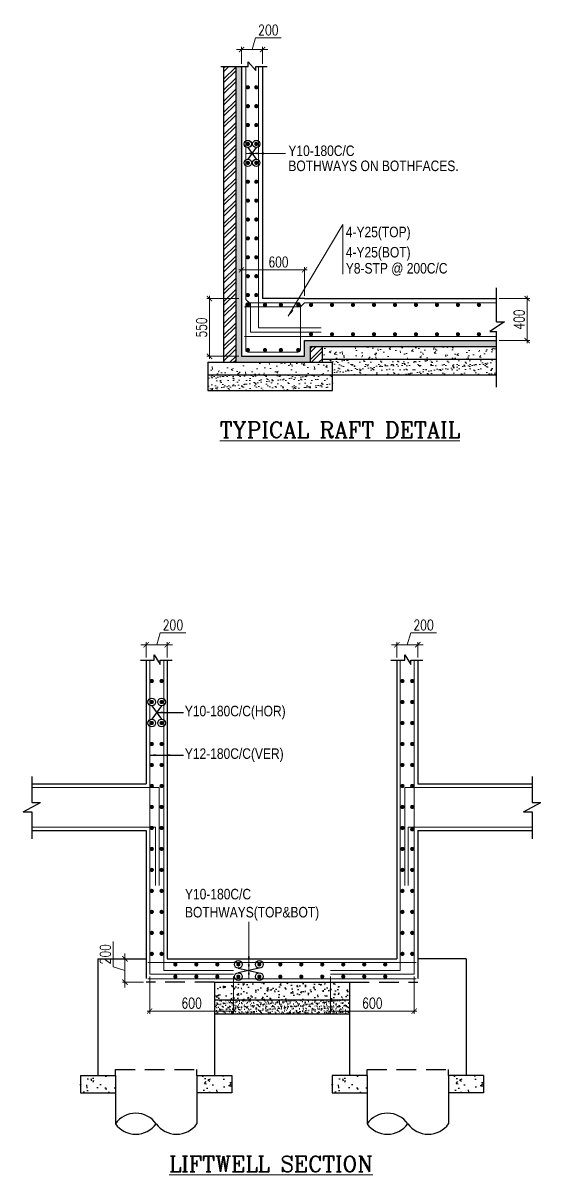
# Model space of a CAD drawing. Header units: metres. Extents: x -1559787 to -1559491, y 43492 to 43648.
# Drawn here: x -1559533.3 to -1559518.49, y 43604.69 to 43637.62 of the extents above; entities that cross this region are included whole.
import ezdxf

# ---------------------------------------------------------------- set-up
doc = ezdxf.new("R2010")
doc.units = ezdxf.units.M
doc.header["$LTSCALE"] = 750
doc.header["$MEASUREMENT"] = 0
doc.header["$PDMODE"] = 35
doc.header["$PDSIZE"] = 50
doc.linetypes.add('HIDDEN', pattern=[0.375, 0.25, -0.125])
doc.layers.get('0').update_dxf_attribs({"lineweight": 5})
doc.layers.get('Defpoints').update_dxf_attribs({"lineweight": 0})
doc.layers.add('2CON', color=1, linetype='Continuous')
doc.layers.add('DIM', color=9, linetype='Continuous')
for name, color, linetype, lineweight in [('5CON', 2, 'Continuous', 9), ('COL', 242, 'Continuous', 9), ('DIM-1', 8, 'Continuous', 18), ('TEXT', 2, 'Continuous', 20)]:
    doc.layers.add(name, color=color, linetype=linetype, lineweight=lineweight)
doc.styles.add('APEXT', font='romanc.shx')
doc.styles.add('ROMAND', font='swissc.ttf')
doc.styles.add('RS1', font='romans.shx', dxfattribs={"width": 0.75})
doc.dimstyles.new('DIM-50', dxfattribs={"dimscale": 0.5, "dimtxt": 200, "dimasz": 100, "dimexe": 25, "dimexo": 25, "dimgap": 35, "dimtad": 1, "dimdec": 0, "dimrnd": 5, "dimzin": 0, "dimdsep": 46, "dimtxsty": 'RS1', "dimblk": 'ARCHTICK', "dimcen": 100, "dimdle": 25, "dimclrd": 8, "dimclre": 8, "dimclrt": 4, "dimadec": 0, "dimazin": 0, "dimtfac": 0.5, "dimtdec": 0, "dimtmove": 1, "dimatfit": 0, "dimfxl": 0, "dimfrac": 1, "dimtolj": 1, "dimtzin": 0, "dimarcsym": 0})

# ---------------------------------------------------------------- blocks, each defined once
blk = doc.blocks.new('_ArchTick')
at = {"color": 0, "linetype": 'ByBlock', "const_width": 0.15}
blk.add_lwpolyline([(-0.5, -0.5), (0.5, 0.5)], dxfattribs=at)
blk = doc.blocks.new('*D27')
at = {"layer": 'Defpoints', "color": 0}
for p in [(3369579.875088354, 60024.91381135202), (3368979.875088354, 59750.9774861983), (3369579.875088354, 59750.9774861998)]:
    blk.add_point(p, dxfattribs=at)
at = {"layer": 'DIM-1', "color": 8}
for p, q in [((3368979.875088354, 59775.97748619832), (3368979.875088354, 60049.91381135202)), ((3369579.875088354, 59775.97748619982), (3369579.875088354, 60049.91381135202)), ((3368954.875088354, 60024.91381135202), (3369604.875088354, 60024.91381135202))]:
    blk.add_line(p, q, dxfattribs=at)
at = {"layer": 'DIM-1', "color": 8, "xscale": 50, "yscale": 50, "zscale": 50, "rotation": 180}
blk.add_blockref('_ArchTick', (3368979.875088354, 60024.91381135202), dxfattribs=at)
at = {"layer": 'DIM-1', "color": 8, "xscale": 50, "yscale": 50, "zscale": 50}
blk.add_blockref('_ArchTick', (3369579.875088354, 60024.91381135202), dxfattribs=at)
at = {"layer": 'DIM-1', "color": 4, "insert": (3369331.5221262, 60099.91381135202), "char_height": 100, "attachment_point": 5, "style": 'RS1'}
blk.add_mtext('\\A1;600', dxfattribs=at)
blk = doc.blocks.new('*D28')
at = {"layer": 'Defpoints', "color": 0}
for p in [(3368673.615017962, 59750.9774861983), (3368979.875088354, 59750.9774861983), (3368979.875088354, 59200.9774862013)]:
    blk.add_point(p, dxfattribs=at)
at = {"layer": 'DIM-1', "color": 8}
for p, q in [((3368954.875088354, 59750.9774861983), (3368648.615017962, 59750.9774861983)), ((3368673.615017962, 59175.9774862013), (3368673.615017962, 59775.97748619832)), ((3368954.875088354, 59200.9774862013), (3368648.615017962, 59200.9774862013))]:
    blk.add_line(p, q, dxfattribs=at)
at = {"layer": 'DIM-1', "color": 8, "xscale": 50, "yscale": 50, "zscale": 50}
for p, rotation in [((3368673.615017962, 59750.9774861983), 90), ((3368673.615017962, 59200.9774862013), 270)]:
    blk.add_blockref('_ArchTick', p, dxfattribs=dict(at, rotation=rotation))
at = {"layer": 'DIM-1', "color": 4, "insert": (3368598.615017962, 59475.97748620035), "char_height": 100, "attachment_point": 5, "rotation": 90, "style": 'RS1'}
blk.add_mtext('\\A1;550', dxfattribs=at)
blk = doc.blocks.new('*D29')
at = {"layer": 'Defpoints', "color": 0}
for p in [(3371408.562127846, 59750.9774861983), (3371408.562127846, 59350.9774861983), (3371700.955613198, 59350.9774861983)]:
    blk.add_point(p, dxfattribs=at)
at = {"layer": 'DIM-1', "color": 8}
for p, q in [((3371433.562127846, 59750.9774861983), (3371725.955613198, 59750.9774861983)), ((3371700.955613198, 59775.97748619832), (3371700.955613198, 59325.97748619832)), ((3371433.562127846, 59350.9774861983), (3371725.955613198, 59350.9774861983))]:
    blk.add_line(p, q, dxfattribs=at)
at = {"layer": 'DIM-1', "color": 8, "xscale": 50, "yscale": 50, "zscale": 50}
for p, rotation in [((3371700.955613198, 59750.9774861983), 90), ((3371700.955613198, 59350.9774861983), 270)]:
    blk.add_blockref('_ArchTick', p, dxfattribs=dict(at, rotation=rotation))
at = {"layer": 'DIM-1', "color": 4, "insert": (3371625.955613199, 59550.97748619888), "char_height": 100, "attachment_point": 5, "rotation": 90, "style": 'RS1'}
blk.add_mtext('\\A1;400', dxfattribs=at)
blk = doc.blocks.new('*D30')
at = {"layer": 'Defpoints', "color": 0}
for p in [(3369179.875088354, 62123.74074244418), (3368979.875088354, 61962.05027043291), (3369179.875088354, 61962.05027043291)]:
    blk.add_point(p, dxfattribs=at)
at = {"layer": 'DIM-1', "color": 8}
for p, q in [((3368979.875088354, 61987.05027043289), (3368979.875088354, 62148.74074244416)), ((3369079.875088354, 62123.74074244418), (3369113.625088354, 62236.24074244416)), ((3369113.625088354, 62236.24074244416), (3369356.482231212, 62236.24074244416)), ((3369179.875088354, 61987.05027043289), (3369179.875088354, 62148.74074244416)), ((3368979.875088354, 62123.74074244418), (3368929.875088354, 62123.74074244418)), ((3368979.875088354, 62123.74074244418), (3369179.875088354, 62123.74074244418)), ((3369179.875088354, 62123.74074244418), (3369229.875088354, 62123.74074244418))]:
    blk.add_line(p, q, dxfattribs=at)
at = {"layer": 'DIM-1', "color": 8, "xscale": 50, "yscale": 50, "zscale": 50}
blk.add_blockref('_ArchTick', (3368979.875088354, 62123.74074244418), dxfattribs=at)
at = {"layer": 'DIM-1', "color": 8, "xscale": 50, "yscale": 50, "zscale": 50, "rotation": 180}
blk.add_blockref('_ArchTick', (3369179.875088354, 62123.74074244418), dxfattribs=at)
at = {"layer": 'DIM-1', "color": 4, "insert": (3369235.053659783, 62311.24074244418), "char_height": 100, "attachment_point": 5, "style": 'RS1'}
blk.add_mtext('\\A1;200', dxfattribs=at)
blk = doc.blocks.new('*D33')
at = {"layer": 'Defpoints', "color": 0}
for p in [(1207.029651640914, 1914.749585582809), (2007.029651795048, 1914.749585579498), (2007.029651795048, 1561.576707275344)]:
    blk.add_point(p, dxfattribs=at)
at = {"layer": 'DIM-1', "color": 8}
for p, q in [((1207.029651640914, 1889.749585582809), (1207.029651640914, 1536.576707275344)), ((2007.029651795048, 1889.749585579498), (2007.029651795048, 1536.576707275344)), ((1182.029651640914, 1561.576707275344), (2032.029651795048, 1561.576707275344))]:
    blk.add_line(p, q, dxfattribs=at)
at = {"layer": 'DIM-1', "color": 8, "xscale": 50, "yscale": 50, "zscale": 50, "rotation": 180}
blk.add_blockref('_ArchTick', (1207.029651640914, 1561.576707275344), dxfattribs=at)
at = {"layer": 'DIM-1', "color": 8, "xscale": 50, "yscale": 50, "zscale": 50}
blk.add_blockref('_ArchTick', (2007.029651795048, 1561.576707275344), dxfattribs=at)
at = {"layer": 'DIM-1', "color": 4, "insert": (1607.029651717981, 1636.576707275344), "char_height": 100, "attachment_point": 5, "style": 'RS1'}
blk.add_mtext('\\A1;600', dxfattribs=at)
blk = doc.blocks.new('*D34')
at = {"layer": 'Defpoints', "color": 0}
for p in [(2929.251874241512, 1914.749585579498), (3729.251874395647, 1914.749585582809), (2929.251874241512, 1561.576707275344)]:
    blk.add_point(p, dxfattribs=at)
at = {"layer": 'DIM-1', "color": 8}
for p, q in [((2929.251874241512, 1889.749585579498), (2929.251874241512, 1536.576707275344)), ((3729.251874395647, 1889.749585582809), (3729.251874395647, 1536.576707275344)), ((3754.251874395647, 1561.576707275344), (2904.251874241512, 1561.576707275344))]:
    blk.add_line(p, q, dxfattribs=at)
at = {"layer": 'DIM-1', "color": 8, "xscale": 50, "yscale": 50, "zscale": 50, "rotation": 180}
blk.add_blockref('_ArchTick', (2929.251874241512, 1561.576707275344), dxfattribs=at)
at = {"layer": 'DIM-1', "color": 8, "xscale": 50, "yscale": 50, "zscale": 50}
blk.add_blockref('_ArchTick', (3729.251874395647, 1561.576707275344), dxfattribs=at)
at = {"layer": 'DIM-1', "color": 4, "insert": (3329.251874318579, 1636.576707275344), "char_height": 100, "attachment_point": 5, "style": 'RS1'}
blk.add_mtext('\\A1;600', dxfattribs=at)
blk = doc.blocks.new('*D35')
at = {"layer": 'Defpoints', "color": 0}
for p in [(1373.696318299975, 5052.63423283233), (1173.696318299509, 4904.967088852769), (1373.696318299975, 4904.967088852769)]:
    blk.add_point(p, dxfattribs=at)
at = {"layer": 'DIM-1', "color": 8}
for p, q in [((1273.696318299742, 5052.63423283233), (1307.446318299742, 5165.13423283233)), ((1307.446318299742, 5165.13423283233), (1550.303461156885, 5165.13423283233)), ((1173.696318299509, 5052.63423283233), (1123.696318299509, 5052.63423283233)), ((1173.696318299509, 4929.967088852771), (1173.696318299509, 5077.63423283233)), ((1173.696318299509, 5052.63423283233), (1373.696318299975, 5052.63423283233)), ((1373.696318299975, 4929.967088852771), (1373.696318299975, 5077.63423283233)), ((1373.696318299975, 5052.63423283233), (1423.696318299975, 5052.63423283233))]:
    blk.add_line(p, q, dxfattribs=at)
at = {"layer": 'DIM-1', "color": 8, "xscale": 50, "yscale": 50, "zscale": 50}
blk.add_blockref('_ArchTick', (1173.696318299509, 5052.63423283233), dxfattribs=at)
at = {"layer": 'DIM-1', "color": 8, "xscale": 50, "yscale": 50, "zscale": 50, "rotation": 180}
blk.add_blockref('_ArchTick', (1373.696318299975, 5052.63423283233), dxfattribs=at)
at = {"layer": 'DIM-1', "color": 4, "insert": (1428.874889728314, 5240.13423283233), "char_height": 100, "attachment_point": 5, "style": 'RS1'}
blk.add_mtext('\\A1;200', dxfattribs=at)
blk = doc.blocks.new('*D36')
at = {"layer": 'Defpoints', "color": 0}
for p in [(3762.585207737051, 5052.63423283233), (3562.585207737051, 4904.967088852769), (3762.585207737051, 4904.967088852769)]:
    blk.add_point(p, dxfattribs=at)
at = {"layer": 'DIM-1', "color": 8}
for p, q in [((3662.585207737051, 5052.63423283233), (3696.335207737051, 5165.13423283233)), ((3696.335207737051, 5165.13423283233), (3939.192350594194, 5165.13423283233)), ((3562.585207737051, 5052.63423283233), (3512.585207737051, 5052.63423283233)), ((3562.585207737051, 4929.967088852771), (3562.585207737051, 5077.63423283233)), ((3562.585207737051, 5052.63423283233), (3762.585207737051, 5052.63423283233)), ((3762.585207737051, 4929.967088852771), (3762.585207737051, 5077.63423283233)), ((3762.585207737051, 5052.63423283233), (3812.585207737051, 5052.63423283233))]:
    blk.add_line(p, q, dxfattribs=at)
at = {"layer": 'DIM-1', "color": 8, "xscale": 50, "yscale": 50, "zscale": 50}
blk.add_blockref('_ArchTick', (3562.585207737051, 5052.63423283233), dxfattribs=at)
at = {"layer": 'DIM-1', "color": 8, "xscale": 50, "yscale": 50, "zscale": 50, "rotation": 180}
blk.add_blockref('_ArchTick', (3762.585207737051, 5052.63423283233), dxfattribs=at)
at = {"layer": 'DIM-1', "color": 4, "insert": (3817.763779165622, 5240.13423283233), "char_height": 100, "attachment_point": 5, "style": 'RS1'}
blk.add_mtext('\\A1;200', dxfattribs=at)
blk = doc.blocks.new('*D37')
at = {"layer": 'Defpoints', "color": 0}
for p in [(971.7250454458408, 2059.194030060113), (1173.696318299509, 2059.194030060113), (1173.696318299509, 1836.97180778224)]:
    blk.add_point(p, dxfattribs=at)
at = {"layer": 'DIM-1', "color": 8}
for p, q in [((859.2250454458408, 1981.832918921177), (859.2250454458408, 2224.69006177832)), ((971.7250454458408, 2059.194030060113), (971.7250454458408, 2109.194030060113)), ((971.7250454458408, 1948.082918921176), (859.2250454458408, 1981.832918921177)), ((1148.696318299509, 2059.194030060113), (946.7250454458408, 2059.194030060113)), ((971.7250454458408, 1836.97180778224), (971.7250454458408, 2059.194030060113)), ((1148.696318299509, 1836.97180778224), (946.7250454458408, 1836.97180778224)), ((971.7250454458408, 1836.97180778224), (971.7250454458406, 1786.97180778224))]:
    blk.add_line(p, q, dxfattribs=at)
at = {"layer": 'DIM-1', "color": 8, "xscale": 50, "yscale": 50, "zscale": 50}
for p, rotation in [((971.7250454458408, 2059.194030060113), 270), ((971.7250454458408, 1836.97180778224), 90)]:
    blk.add_blockref('_ArchTick', p, dxfattribs=dict(at, rotation=rotation))
at = {"layer": 'DIM-1', "color": 4, "insert": (784.2250454458405, 2103.261490349749), "char_height": 100, "attachment_point": 5, "rotation": 90, "style": 'RS1'}
blk.add_mtext('\\A1;200', dxfattribs=at)
blk = doc.blocks.new('A$C157D7DA2')
at = {"layer": '2CON'}
h = blk.add_hatch(dxfattribs=at)
h.set_pattern_fill('ANSI32', color=9, scale=200, style=0)
h.set_pattern_definition([(45, (14375424.4550061, 8799011.424522702), (-53.03300858899106, 53.03300858899106), []), (45, (14375459.8103451, 8799011.424522702), (-53.03300858899106, 53.03300858899106), [])])
h.paths.add_polyline_path([(375.2580394917168, 3566.762601843773), (260.2580394945107, 3566.762601845265), (260.2580394917168, 749.6898176106769), (375.2580394917168, 749.6898176106769)])
h = blk.add_hatch(dxfattribs=at)
h.set_pattern_fill('ANSI32', color=9, scale=200, style=0)
h.set_pattern_definition([(45, (14371805.96615923, 8796665.679267347), (-53.03300858899106, 53.03300858899106), []), (45, (14371841.32149823, 8796665.679267347), (-53.03300858899106, 53.03300858899106), [])])
h.paths.add_polyline_path([(1202.258039491717, 899.6898176166433), (1087.258039491717, 899.6898176166433), (1087.258039491717, 749.6898176136601), (1202.258039488923, 749.6898176136601)])
at = {"layer": 'COL'}
h = blk.add_hatch(dxfattribs=at)
h.set_pattern_fill('ZIGZAG', color=5, scale=200, style=0)
h.set_pattern_definition([(0, (14371805.96615923, 8796665.679267347), (25, 25), [25, -25]), (90, (14371830.96615923, 8796665.679267347), (-25, 25), [25, -25])])
h.paths.add_polyline_path([(1087.258039491717, 749.6898176136601), (1087.258039491717, 899.6898176181273), (2859.945078983438, 899.6898176106768), (2859.945078983438, 955.6898176091928), (1031.258039491717, 955.6898176166433), (1031.258039491717, 805.689817610677), (431.2580394917167, 805.689817610677), (431.2580394889228, 3566.762601843773), (375.2580394917168, 3566.762601843773), (375.2580394917168, 749.6898176106769)])
h = blk.add_hatch(dxfattribs=at)
h.set_pattern_fill('AR-CONC', color=9, scale=30, style=0)
h.set_pattern_definition([(50, (14371805.96615923, 8796665.679267347), (215.178054780226, -18.82564049477853), [22.5, -247.5]), (355, (14371805.96615923, 8796665.679267347), (-41.6254000839, 225.6576401100036), [18, -198]), (100.4514, (14371823.89766323, 8796664.110465348), (173.5528145142065, 206.8318626182861), [19.12205699999996, -210.3426335999995]), (46.18419999999999, (14371805.96615923, 8796725.679267352), (320.1723145876933, -49.65570429870542), [33.75, -371.25]), (96.63559999999995, (14371832.64718273, 8796721.541275248), (280.398811664611, 292.2353612701325), [28.68308639999993, -315.5138999999994]), (351.1842000000001, (14371805.96615923, 8796725.679267352), (280.3985835400882, 292.2355802775974), [27.00000000000001, -297]), (21, (14371835.96615923, 8796710.679267349), (179.0721156355385, -120.7856671996016), [22.5, -247.5]), (326, (14371835.96615923, 8796710.679267349), (72.99459957647451, 217.5450135140559), [18, -198]), (71.45140000000002, (14371850.88882913, 8796700.613785548), (252.066788574447, 96.75914901298573), [19.122057, -210.3426336]), (37.50000000000001, (14371805.96615923, 8796665.679267347), (3.6479565951872, 99.86815614939344), [0, -195.6, 0, -201, 0, -198.75]), (7.499999999999999, (14371805.96615923, 8796665.679267347), (78.9208612326446, 118.3235135647081), [0, -114.6, 0, -191.1, 0, -75.75]), (327.5, (14371739.06615923, 8796665.679267347), (160.1467308517227, -6.766461520313939), [0, -75, 0, -234, 0, -310.5]), (317.5, (14371709.06615923, 8796665.679267347), (174.9558508027158, 30.0314946996953), [0, -97.5, 0, -155.4, 0, -220.5])])
h.paths.add_polyline_path([(1202.258039491717, 899.6898176166433), (1202.258039491717, 779.6898176166433), (2859.945078986232, 779.6898176091928), (2859.945078983438, 899.6898176106768)])
h.paths.add_polyline_path([(1299.258039491717, 629.6898176106768), (1299.258039491717, 749.6898176151518), (110.2580394917167, 749.6898176106769), (110.2580394917167, 629.6898176166433)])
h = blk.add_hatch(dxfattribs=at)
h.set_pattern_fill('AR-SAND', color=9, scale=40, style=0)
h.set_pattern_definition([(37.50000000000001, (14371805.96615923, 8796665.679267347), (-2.519734324384326, 77.07295076052634), [0, -60.8, 0, -68, 0, -65]), (7.499999999999999, (14371805.96615923, 8796665.679267347), (70.7910682107091, 112.8858426091896), [0, -32.80000000000001, 0, -54.8, 0, -21]), (327.5, (14371756.76615923, 8796665.679267347), (124.5656744700598, 0.2263621414785799), [0, -20, 0, -72, 0, -94]), (317.5, (14371756.76615923, 8796665.679267347), (120.2450641828917, 35.10702259736997), [0, -10, 0, -47.2, 0, -54])])
h.paths.add_polyline_path([(1202.258039491717, 779.6898176181274), (1202.258039491717, 749.6898176136601), (1299.258039488923, 749.6898176136601), (1299.258039488923, 629.6898176166433), (2859.945078989025, 629.6898176091927), (2859.945078986232, 779.6898176091928)])
h.paths.add_polyline_path([(1299.258039491717, 479.6898176062095), (1299.258039491717, 629.6898176091927), (110.2580394917167, 629.6898176151517), (110.2580394917167, 479.6898176151517)])
at = {"layer": '2CON'}
for p, q in [((232.6164031769149, 3566.762601845265, 307.7834099185625), (493.297636150848, 3566.762601845265, 307.7834099185625)), ((260.2580394917168, 3566.762601845265), (260.2580394917168, 749.6898176106769)), ((375.2580394917168, 3566.762601845265), (375.2580394917168, 749.6898176106769)), ((431.2580394917167, 3566.762601845265), (431.2580394917167, 805.689817610677)), ((493.297636150848, 3611.63606812984, 307.7834099185625), (567.1498780450783, 3528.832949862183, 307.7834099185625)), ((493.297636150848, 3566.762601845265, 307.7834099185625), (493.297636150848, 3611.63606812984, 307.7834099185625)), ((567.1498780450783, 3566.762601845265, 307.7834099185625), (675.3351920805871, 3566.762601845265, 307.7834099185625)), ((567.1498780450783, 3528.832949862183, 307.7834099185625), (567.1498780450783, 3566.762601845265, 307.7834099185625)), ((631.2580394917168, 3566.762601845265), (631.2580394917168, 1355.689817610677)), ((571.1589203560723, 2795.034099515076), (491.2580394917167, 2683.77869805276)), ((491.2580394917167, 2795.034099515076), (571.1589203560723, 2683.77869805276)), ((2859.945078986232, 1135.530906872751), (2859.945078983438, 1457.671872589286)), ((1031.258039491717, 1355.689817610677), (631.2580394917168, 1355.689817610677)), ((1031.258039491717, 1355.689817610677), (2859.945078983438, 1355.689817610677)), ((2938.464052792639, 1135.530906872751), (2796.482727974189, 1042.00056369185)), ((2859.945078986232, 1135.530906872751), (2938.464052792639, 1135.530906872751)), ((2796.482727974189, 1042.00056369185), (2859.945078986232, 1042.00056369185)), ((2859.945078989025, 512.1419285553711), (2859.945078983438, 1042.00056369185)), ((1031.258039491717, 955.6898176181276), (2859.945078983438, 955.689817610677)), ((1031.258039491717, 805.689817610677), (1031.258039491717, 955.6898176181276)), ((1087.258039491717, 899.6898176166433), (2859.945078983438, 899.6898176106768)), ((1087.258039491717, 749.6898176121684), (1087.258039491717, 899.6898176166433)), ((1202.258039491717, 749.6898176121684), (1202.258039491717, 899.6898176166433)), ((431.2580394917167, 805.689817610677), (1031.258039491717, 805.689817610677)), ((1202.258039488923, 779.6898176166433), (2859.945078980178, 779.6898176106768)), ((110.2580394917167, 749.6898176106769), (1299.258039491717, 749.6898176136601)), ((110.2580394917167, 749.6898176106769), (110.2580394917167, 479.6898176151517)), ((1299.258039491717, 479.6898176077011), (1299.258039491717, 749.6898176136601)), ((110.2580394917167, 629.6898176151517), (1299.258039491717, 629.6898176091927)), ((1299.258039491717, 629.6898176181276), (2859.945078977384, 629.6898176106768)), ((110.2580394917167, 479.6898176151517), (1299.258039491717, 479.6898176077011))]:
    blk.add_line(p, q, dxfattribs=at)
for centre in [(491.2580394917167, 2829.406398783918), (571.1589203560723, 2829.406398783918), (491.2580394917167, 2649.406398783919), (571.1589203560723, 2649.406398783919)]:
    blk.add_circle(centre, 34.37229926884175, dxfattribs=at)
at = {"layer": '5CON'}
for p, q in [((471.2580394917167, 3566.762601845265), (471.2580394917167, 1348.360117505785)), ((591.2580394917168, 3566.762601845265), (591.2580394917168, 1075.740307981075)), ((516.4952378980815, 1305.836347565353), (471.2580394917167, 1348.360117505785)), ((459.2580394917168, 1275.689817595776), (991.2580394945109, 1275.689817598759)), ((471.2580394917167, 1295.689817610677), (471.2580394917167, 865.689817610677)), ((971.2580394945106, 1315.689817610677), (491.2580394917167, 1315.689817610677)), ((516.4952378980815, 1305.836347565353), (516.4952378980815, 1035.740307981075)), ((991.2580394945109, 1275.689817598759), (1031.258039494511, 1315.68981760025)), ((991.2580394917168, 865.6898176121686), (991.2580394945109, 1295.689817610677)), ((1031.258039494511, 1315.68981760025), (2859.945078983438, 1315.689817610677)), ((459.2580394917168, 995.6898176255783), (2859.945078983438, 995.689817610677)), ((516.4952378980815, 1035.740307981075), (1191.258039491716, 1035.74030798256)), ((591.2580394917168, 1075.740307981075), (1191.258039491716, 1075.74030798256)), ((491.2580394917167, 845.689817610677), (971.2580394917168, 845.6898176121684))]:
    blk.add_line(p, q, dxfattribs=at)
at = {"layer": '5CON', "const_width": 20}
for points in [[(481.2580394917167, 3369.406398783918, -1), (501.2580394917168, 3369.406398783918, -1)], [(561.1589203560725, 3369.406398783918, -1), (581.1589203560725, 3369.406398783918, -1)], [(481.2580394917167, 3189.406398783918, -1), (501.2580394917168, 3189.406398783918, -1)], [(561.1589203560725, 3189.406398783918, -1), (581.1589203560725, 3189.406398783918, -1)], [(481.2580394917167, 3009.406398783918, -1), (501.2580394917168, 3009.406398783918, -1)], [(561.1589203560725, 3009.406398783918, -1), (581.1589203560725, 3009.406398783918, -1)], [(481.2580394917167, 2829.406398783918, -1), (501.2580394917168, 2829.406398783918, -1)], [(561.1589203560725, 2829.406398783918, -1), (581.1589203560725, 2829.406398783918, -1)], [(481.2580394917167, 2649.406398783919, -1), (501.2580394917168, 2649.406398783919, -1)], [(561.1589203560725, 2649.406398783919, -1), (581.1589203560725, 2649.406398783919, -1)], [(481.2580394917167, 2469.406398783918, -1), (501.2580394917168, 2469.406398783918, -1)], [(561.1589203560725, 2469.406398783918, -1), (581.1589203560725, 2469.406398783918, -1)], [(481.2580394917167, 2289.406398783918, -1), (501.2580394917168, 2289.406398783918, -1)], [(561.1589203560725, 2289.406398783918, -1), (581.1589203560725, 2289.406398783918, -1)], [(481.2580394917167, 2109.406398783918, -1), (501.2580394917168, 2109.406398783918, -1)], [(561.1589203560725, 2109.406398783918, -1), (581.1589203560725, 2109.406398783918, -1)], [(481.2580394917167, 1929.406398783918, -1), (501.2580394917168, 1929.406398783918, -1)], [(561.1589203560725, 1929.406398783918, -1), (581.1589203560725, 1929.406398783918, -1)], [(481.2580394917167, 1749.406398783918, -1), (501.2580394917168, 1749.406398783918, -1)], [(561.1589203560725, 1749.406398783918, -1), (581.1589203560725, 1749.406398783918, -1)], [(481.2580394917167, 1569.406398783918, -1), (501.2580394917168, 1569.406398783918, -1)], [(561.1589203560725, 1569.406398783918, -1), (581.1589203560725, 1569.406398783918, -1)], [(481.2580394917167, 1389.406398783918, -1), (501.2580394917168, 1389.406398783918, -1)], [(561.1589203560725, 1389.406398783918, -1), (581.1589203560725, 1389.406398783918, -1)], [(481.2580394917167, 1295.689817610677, -1), (501.2580394917168, 1295.689817610677, -1)], [(644.7716719410383, 1295.689817610677, -1), (664.7716719410383, 1295.689817610677, -1)], [(816.0172590399161, 1295.689817610677, 1), (796.0172590399161, 1295.689817610677, 1)], [(981.2580394917168, 1295.689817610677, 1), (961.2580394917168, 1295.689817610677, 1)], [(1083.205155416857, 1295.689817597267, -1), (1103.205155416857, 1295.689817597267, -1)], [(1283.205155416857, 1295.689817597267, -1), (1303.205155416857, 1295.689817597267, -1)], [(1483.205155416857, 1295.689817597267, -1), (1503.205155416857, 1295.689817597267, -1)], [(1683.205155416857, 1295.689817597267, -1), (1703.205155416857, 1295.689817597267, -1)], [(1883.205155416857, 1295.689817597267, -1), (1903.205155416857, 1295.689817597267, -1)], [(2083.205155416858, 1295.689817597267, -1), (2103.205155416858, 1295.689817597267, -1)], [(2283.205155416858, 1295.689817597267, -1), (2303.205155416858, 1295.689817597267, -1)], [(2483.205155416858, 1295.689817597267, -1), (2503.205155416857, 1295.689817597267, -1)], [(2683.205155416858, 1295.689817597267, -1), (2703.205155416858, 1295.689817597267, -1)], [(1083.205155416857, 1015.689817624094, 1), (1103.205155416857, 1015.689817624094, 1)], [(1283.205155416857, 1015.689817624094, 1), (1303.205155416857, 1015.689817624094, 1)], [(1483.205155416857, 1015.689817624094, 1), (1503.205155416857, 1015.689817624094, 1)], [(1683.205155416857, 1015.689817624094, 1), (1703.205155416857, 1015.689817624094, 1)], [(1883.205155416857, 1015.689817624094, 1), (1903.205155416857, 1015.689817624094, 1)], [(2083.205155416858, 1015.689817624094, 1), (2103.205155416858, 1015.689817624094, 1)], [(2283.205155416858, 1015.689817624094, 1), (2303.205155416858, 1015.689817624094, 1)], [(2483.205155416858, 1015.689817624094, 1), (2503.205155416857, 1015.689817624094, 1)], [(2683.205155416858, 1015.689817624094, 1), (2703.205155416858, 1015.689817624094, 1)], [(481.2580394917167, 865.689817610677, 1), (501.2580394917168, 865.689817610677, 1)], [(644.7716719410383, 865.689817610677, 1), (664.7716719410383, 865.689817610677, 1)], [(816.0172590399161, 865.689817610677, -1), (796.0172590399161, 865.689817610677, -1)], [(981.2580394917168, 865.689817610677, -1), (961.2580394917168, 865.689817610677, -1)]]:
    blk.add_lwpolyline(points, format="xyb", close=True, dxfattribs=at)
at = {"layer": '5CON'}
for centre, start, end in [((491.2580394917167, 1295.689817610677), 90, 180), ((971.2580394945106, 1295.689817610677), 0, 90), ((491.2580394917167, 865.689817610677), 180, 270), ((971.2580394917168, 865.6898176121686), 270, 0)]:
    blk.add_arc(centre, 20, start, end, dxfattribs=at)
at = {"layer": 'COL', "color": 1}
for p, q in [((471.2580394889226, 2739.406398783919), (850.3405086779968, 2739.406398783919)), ((876.0975243858992, 1188.800786871012), (1397.718445908278, 2063.144504526557)), ((1397.718445908278, 2063.144504526557), (1397.718445908278, 1590.064334139526))]:
    blk.add_line(p, q, dxfattribs=at)
for points in [[(523.7580394889228, 2730.656398783918), (523.7580394889228, 2748.156398783918), (471.2580394889226, 2739.406398783919)], [(583.7084799255242, 2730.656398783918), (583.7084799255242, 2748.156398783918), (531.2084799255243, 2739.406398783919)], [(643.7580394945107, 2730.656398783918), (643.7580394945107, 2748.156398783918), (591.2580394945107, 2739.406398783919)], [(926.0009322785772, 1239.256321679349), (906.9394935392777, 1252.713884517849), (876.097524391953, 1188.800786875487)]]:
    blk.add_solid(points, dxfattribs=at)
at = {"layer": 'TEXT', "lineweight": 15, "style": 'ROMAND'}
for s, p in [('Y10-180C/C', (877.324635662604, 2714.627254113104)), ('BOTHWAYS ON BOTHFACES.', (877.324635662604, 2570.849684539731)), ('4-Y25(TOP)', (1424.702572892886, 1940.598955560854)), ('4-Y25(BOT)', (1424.702572892886, 1747.750201994852)), ('Y8-STP @ 200C/C', (1424.702572892886, 1594.691443117095))]:
    blk.add_text(s, height=100, dxfattribs=at).set_placement(p)
at = {"layer": 'TEXT', "style": 'APEXT'}
blk.add_text('%%UTYPICAL RAFT DETAIL', height=150, dxfattribs=at).set_placement((222.5687244916335, 29.99940727364446))
at = {"layer": 'DIM-1'}
dim = blk.add_linear_dim(base=(631.2580394917168, 3728.453073856529), p1=(431.2580394917167, 3566.762601845265), p2=(631.2580394917168, 3566.762601845265), text='200', dimstyle='DIM-50', dxfattribs=at)
dim.commit()
dim.dimension.update_dxf_attribs({"geometry": '*D30', "text_midpoint": (590.0080394917168, 3915.953073856529), "insert": (-3368548.617048862, -58395.28766858764)})
dim = blk.add_linear_dim(base=(1031.258039491717, 1629.626142764391), p1=(431.2580394917167, 1355.689817610677), p2=(1031.258039491717, 1355.689817612169), text='600', dimstyle='DIM-50', dxfattribs=at)
dim.commit()
dim.dimension.update_dxf_attribs({"geometry": '*D27', "text_midpoint": (782.905077337753, 1629.626142764391), "dimtype": 128, "insert": (-3368548.617048862, -58395.28766858764)})
for base, p1, p2, text, picture, middle in [((124.9979690993205, 1355.689817610677), (431.2580394917167, 805.68981761366), (431.2580394917167, 1355.689817610677), '550', '*D28', (49.99796909932047, 1080.689817612714)), ((3152.338564335834, 955.689817610677), (2859.945078983438, 1355.689817610677), (2859.945078983438, 955.689817610677), '400', '*D29', (3077.338564335834, 1155.689817611222))]:
    dim = blk.add_linear_dim(base=base, p1=p1, p2=p2, angle=90, text=text, dimstyle='DIM-50', dxfattribs=at)
    dim.commit()
    dim.dimension.update_dxf_attribs({"geometry": picture, "text_midpoint": middle, "insert": (-3368548.617048862, -58395.28766858764)})
blk = doc.blocks.new('A$C16BD4294')
at = {"layer": '2CON'}
h = blk.add_hatch(dxfattribs=at)
h.set_pattern_fill('AR-CONC', color=9, scale=22.22222222778716, style=0)
h.set_pattern_definition([(50, (15964151.30172487, 9776323.847149894), (159.3911517289714, -13.94491888851325), [16.66666667084037, -183.333333379244]), (355, (15964151.30172487, 9776323.847149894), (-30.83362969949921, 167.1538075307505), [13.33333333667229, -146.6666667033952]), (100.4514, (15964164.58432043, 9776322.685074337), (128.5576404130874, 153.2087871630231), [14.16448667021374, -155.8093582612399]), (46.18419999999999, (15964151.30172487, 9776368.291594353), (237.1646775317568, -36.78200319343729), [25.00000000626056, -275.0000000688662]), (96.63559999999995, (15964171.06544599, 9776365.226415014), (207.7028235072808, 216.470638032085), [21.24673067198727, -233.7140000585264]), (351.1842000000001, (15964151.30172487, 9776368.291594353), (207.7026545261527, 216.4708002598368), [20.00000000500845, -220.0000000550929]), (21, (15964173.5239471, 9776357.180483233), (132.6460116150979, -89.470864614703), [16.66666667084037, -183.333333379244]), (326, (15964173.5239471, 9776357.180483233), (54.07007377389184, 161.1444544952104), [13.33333333667229, -146.6666667033952]), (71.45140000000002, (15964184.57777666, 9776349.724570787), (186.7161397315333, 71.67344373127138), [14.16448667021377, -155.8093582612403]), (37.50000000000001, (15964151.30172487, 9776323.847149894), (2.702190071185726, 73.97641198103902), [0, -144.8888889251723, 0, -148.888888926174, 0, -147.2222222590899]), (7.499999999999999, (15964151.30172487, 9776323.847149894), (58.45989722400601, 87.64704710691773), [0, -84.88888891014695, 0, -141.5555555910042, 0, -56.11111112516257]), (327.5, (15964101.74616931, 9776323.847149894), (118.62720806802, -5.012193720006231), [0, -55.5555555694679, 0, -173.3333333767398, 0, -230.0000000575971]), (317.5, (15964079.52394708, 9776323.847149894), (129.5969265529842, 22.2455516349747), [0, -72.22222224030827, 0, -115.1111111399375, 0, -163.3333333742356])])
h.paths.add_polyline_path([(1824.372306361794, 1836.97180778224), (1824.372306361794, 1670.305141073833), (3111.909219675232, 1670.305141073833), (3111.909219675232, 1836.971807782138)])
h = blk.add_hatch(dxfattribs=at)
h.set_pattern_fill('AR-SAND', color=9, scale=22.22222222778716, style=0)
h.set_pattern_definition([(37.50000000000001, (15964151.30172487, 9776323.847149894), (-1.399852402786289, 42.81830598879285), [0, -33.77777778623648, 0, -37.77777778723817, 0, -36.11111112015414]), (7.499999999999999, (15964151.30172487, 9776323.847149894), (39.32837123802043, 62.7143570208104), [0, -18.22222222678547, 0, -30.44444445206841, 0, -11.66666666958826]), (327.5, (15964123.96839153, 9776323.847149894), (69.20315250069656, 0.12575674529737), [0, -11.11111111389358, 0, -40.00000001001689, 0, -52.22222223529982]), (317.5, (15964123.96839153, 9776323.847149894), (66.80281345166875, 19.50390144786753), [0, -5.55555555694679, 0, -26.22222222878885, 0, -30.00000000751267])])
h.paths.add_polyline_path([(3111.909219675232, 1536.971807707115), (3111.909219675232, 1670.305141073833), (1824.372306361794, 1670.305141073833), (1824.372306361794, 1536.971807707115)])
h = blk.add_hatch(dxfattribs=at)
h.set_pattern_fill('AR-CONC', color=9, scale=33.33333334168073, style=0)
h.set_pattern_definition([(50, (15935513.85440166, 9761381.771014933), (239.0867275934571, -20.91737833276988), [25.00000000626056, -275.0000000688662]), (355, (15935513.85440166, 9761381.771014933), (-46.25044454924881, 250.7307112961258), [20.00000000500845, -220.0000000550929]), (100.4514, (15935533.778295, 9761380.0279016), (192.836460619631, 229.8131807445349), [21.24673000532059, -233.7140373918595]), (46.18419999999999, (15935513.85440166, 9761448.437681615), (355.7470162976351, -55.17300479015593), [37.50000000939085, -412.5000001032991]), (96.63559999999995, (15935543.49998333, 9761443.839912612), (311.5542352609212, 324.7059570481275), [31.87009600798085, -350.5710000877897]), (351.1842000000001, (15935513.85440166, 9761448.437681615), (311.5539817892291, 324.7062003897552), [30.00000000751267, -330.0000000826394]), (21, (15935547.187735, 9761431.771014946), (198.9690174226468, -134.2062969220545), [25.00000000626056, -275.0000000688662]), (326, (15935547.187735, 9761431.771014946), (81.10511066083777, 241.7166817428156), [20.00000000500845, -220.0000000550929]), (71.45140000000002, (15935563.76847934, 9761420.587146277), (280.0742095973001, 107.510165596907), [21.24673000532065, -233.7140373918605]), (37.50000000000001, (15935513.85440166, 9761381.771014933), (4.053285106778587, 110.9646179715585), [0, -217.3333333877584, 0, -223.333333389261, 0, -220.8333333886349]), (7.499999999999999, (15935513.85440166, 9761381.771014933), (87.68984583600901, 131.4705706603765), [0, -127.3333333652204, 0, -212.3333333865063, 0, -84.16666668774387]), (327.5, (15935439.52106831, 9761381.771014933), (177.94081210203, -7.518290580009348), [0, -83.33333335420183, 0, -260.0000000651096, 0, -345.0000000863957]), (317.5, (15935406.18773497, 9761381.771014933), (194.3953898294763, 33.36832745246208), [0, -108.3333333604624, 0, -172.6666667099062, 0, -245.0000000613535])])
h.paths.add_polyline_path([(1657.705639636609, 781.4162519623497), (1991.038973053451, 781.4162519623497), (1991.038973053451, 948.082918670756), (1657.705639636609, 948.082918670756)])
h.paths.add_polyline_path([(879.9278616639783, 781.4162519623497), (879.9278616639783, 948.082918670756), (546.5945282471365, 948.082918670756), (546.5945282471365, 781.4162519623497)])
h = blk.add_hatch(dxfattribs=at)
h.set_pattern_fill('AR-CONC', color=9, scale=33.33333334168073, style=0)
h.set_pattern_definition([(50, (15937912.50242636, 9761381.771014933), (239.0867275934571, -20.91737833276988), [25.00000000626056, -275.0000000688662]), (355, (15937912.50242636, 9761381.771014933), (-46.25044454924881, 250.7307112961258), [20.00000000500845, -220.0000000550929]), (100.4514, (15937932.4263197, 9761380.0279016), (192.836460619631, 229.8131807445349), [21.24673000532059, -233.7140373918595]), (46.18419999999999, (15937912.50242636, 9761448.437681615), (355.7470162976351, -55.17300479015593), [37.50000000939085, -412.5000001032991]), (96.63559999999995, (15937942.14800804, 9761443.839912612), (311.5542352609212, 324.7059570481275), [31.87009600798085, -350.5710000877896]), (351.1842000000001, (15937912.50242636, 9761448.437681615), (311.5539817892291, 324.7062003897552), [30.00000000751267, -330.0000000826394]), (21, (15937945.8357597, 9761431.771014946), (198.9690174226468, -134.2062969220545), [25.00000000626056, -275.0000000688662]), (326, (15937945.8357597, 9761431.771014946), (81.10511066083777, 241.7166817428156), [20.00000000500845, -220.0000000550929]), (71.45140000000002, (15937962.41650404, 9761420.587146277), (280.0742095973001, 107.510165596907), [21.24673000532065, -233.7140373918605]), (37.50000000000001, (15937912.50242636, 9761381.771014933), (4.053285106778587, 110.9646179715585), [0, -217.3333333877584, 0, -223.333333389261, 0, -220.8333333886349]), (7.499999999999999, (15937912.50242636, 9761381.771014933), (87.68984583600901, 131.4705706603765), [0, -127.3333333652204, 0, -212.3333333865063, 0, -84.16666668774387]), (327.5, (15937838.16909301, 9761381.771014933), (177.94081210203, -7.518290580009348), [0, -83.33333335420183, 0, -260.0000000651096, 0, -345.0000000863957]), (317.5, (15937804.83575967, 9761381.771014933), (194.3953898294763, 33.36832745246208), [0, -108.3333333604624, 0, -172.6666667099062, 0, -245.0000000613535])])
h.paths.add_polyline_path([(4056.35366433952, 781.4162519623497), (4389.686997756362, 781.4162519623497), (4389.686997756362, 948.082918670756), (4056.35366433952, 948.082918670756)])
h.paths.add_polyline_path([(3278.575886366889, 781.4162519623497), (3278.575886366889, 948.082918670756), (2945.242552950047, 948.082918670756), (2945.242552950047, 781.4162519623497)])
for p, q in [((1250.32498422591, 4954.826495848116, 341.9815666618204), (1306.264731712639, 4862.823031083228, 341.9815666618204)), ((1250.32498422591, 4904.967088852769, 341.9815666618204), (1250.32498422591, 4954.826495848116, 341.9815666618204)), ((3639.213873663452, 4954.826495848116, 341.9815666618204), (3695.153621150181, 4862.823031083228, 341.9815666618204)), ((3639.213873663452, 4904.967088852769, 341.9815666618204), (3639.213873663452, 4954.826495848116, 341.9815666618204)), ((1118.035044014454, 4904.967088852769, 341.9815666618204), (1250.32498422591, 4904.967088852769, 341.9815666618204)), ((1173.696318299509, 4904.967088852769), (1173.696318299509, 3725.860697144148)), ((1306.264731712639, 4904.967088852769, 341.9815666618204), (1422.670932299923, 4904.967088852769, 341.9815666618204)), ((1306.264731712639, 4862.823031083228, 341.9815666618204), (1306.264731712639, 4904.967088852769, 341.9815666618204)), ((1373.696318299975, 4904.967088852769), (1373.696318299975, 2059.194030060113)), ((3506.923933451996, 4904.967088852769, 341.9815666618204), (3639.213873663452, 4904.967088852769, 341.9815666618204)), ((3562.585207737051, 4904.967088852769), (3562.585207737051, 2059.194030060113)), ((3695.153621150181, 4904.967088852769, 341.9815666618204), (3811.559821737466, 4904.967088852769, 341.9815666618204)), ((3695.153621150181, 4862.823031083228, 341.9815666618204), (3695.153621150181, 4904.967088852769, 341.9815666618204)), ((3762.585207737051, 4904.967088852769), (3762.585207737051, 3725.860697152428)), ((1320.362984959967, 4470.45118159709), (1227.029651646036, 4343.033819087141)), ((1227.029651649296, 4470.45118159709), (1320.362984963227, 4343.033819087141)), ((1273.696318304632, 4406.742500342114), (1529.709939559922, 4406.742500342114)), ((1207.029651640914, 4000.865371270178), (1529.709939559922, 4000.865371270178)), ((83.18393663177265, 3798.402932934128), (83.1839366350323, 3548.082919321853)), ((4853.097589405254, 3798.402932934128), (4853.097589408513, 3548.082919321853)), ((83.18393663177265, 3725.860697144148), (1173.696318299509, 3725.860697144148)), ((3762.585207737051, 3725.860697144148), (4853.097589405254, 3725.860697144148)), ((0.0006468677893281, 3459.72672346578), (166.367226395756, 3548.082919321853)), ((83.18393663177265, 3548.082919321853), (166.367226395756, 3548.082919321853)), ((4769.91429964127, 3459.72672346578), (4936.280879169237, 3548.082919321853)), ((4853.097589405254, 3548.082919321853), (4936.280879169237, 3548.082919321853)), ((0.0006468677893281, 3459.72672346578), (83.18393663177265, 3459.72672346578)), ((83.18393663177265, 3459.72672346578), (83.18393663177265, 3202.564593840274)), ((4769.91429964127, 3459.72672346578), (4853.097589405254, 3459.72672346578)), ((4853.097589405254, 3459.72672346578), (4853.097589405254, 3202.564593840274)), ((83.18393662851305, 3281.41625258675), (1173.696318299509, 3281.416252596682)), ((1173.696318299509, 3281.416252596682), (1173.696318299509, 2059.194030060113)), ((3762.585207737051, 3281.416252596682), (4853.097589405254, 3281.416252588402)), ((3762.585207737051, 3281.416252596682), (3762.585207737051, 2059.194030060113)), ((713.2611949555576, 2059.194030060113), (713.2611949555576, 948.082918670756)), ((713.2611949555576, 2059.194030060113), (1173.696318299509, 2059.194030060113)), ((1373.696318299975, 2059.194030060113), (3562.585207737051, 2059.194030060113)), ((4223.020331081003, 2059.194030060113), (3762.585207737051, 2059.194030060113)), ((4223.020331081003, 2059.194030060113), (4223.020331081003, 948.082918670756)), ((2251.934719803743, 1969.62897494054), (2051.934719753452, 1926.823695577223)), ((2051.934719753452, 1969.62897494054), (2251.934719803743, 1926.823695577223)), ((1824.372306361794, 1836.97180778224), (1824.372306361794, 948.082918670756)), ((1824.372306361794, 1836.97180778224), (3111.909219675232, 1836.97180778224)), ((3111.909219675232, 1836.97180778224), (3111.909219675232, 948.082918670756)), ((1824.372306361794, 1670.305141073833), (3111.909219675232, 1670.305141073833)), ((1824.372306361794, 1536.971807707115), (3111.909219675232, 1536.971807707115)), ((546.5945282471365, 948.0829186674457), (879.9278616970404, 948.0829186724077)), ((546.5945282471365, 948.0829186674457), (546.5945282471365, 781.4162519623497)), ((879.9278616970404, 948.082918670756), (879.9278616970404, 488.1046372298006)), ((1657.705639636609, 948.082918670756), (1657.705639636609, 488.1046372298006)), ((1657.705639636609, 948.0829186724077), (1991.038973053451, 948.0829186690972)), ((1991.038973053451, 948.0829186690972), (1991.038973053451, 781.4162519623497)), ((3278.575886396691, 948.0829186724077), (2945.242552950047, 948.0829186690972)), ((2945.242552950047, 948.0829186690972), (2945.242552950047, 781.4162519623497)), ((3278.575886399951, 948.082918670756), (3278.575886399951, 488.1046372298006)), ((4389.686997756362, 948.0829186690972), (4056.35366433626, 948.0829186724077)), ((4056.35366433952, 948.082918670756), (4056.35366433952, 488.1046372298006)), ((4389.686997756362, 948.0829186690972), (4389.686997756362, 781.4162519623497)), ((546.5945282471365, 781.4162519623497), (879.9278616639783, 781.4162519623497)), ((1991.038973053451, 781.4162519623497), (1657.705639636609, 781.4162519623497)), ((2945.242552950047, 781.4162519623497), (3278.575886366889, 781.4162519623497)), ((4389.686997756362, 781.4162519623497), (4056.35366433952, 781.4162519623497))]:
    blk.add_line(p, q, dxfattribs=at)
at = {"layer": '2CON', "linetype": 'HIDDEN'}
for p, q in [((1173.696318299509, 2059.194030060113), (1173.696318299509, 1836.97180778224)), ((3762.585207737051, 2059.194030060113), (3762.585207737051, 1836.97180778224)), ((1824.372306361794, 1836.97180778224), (1173.696318299509, 1836.97180778224)), ((3111.909219675232, 1836.97180778224), (3762.585207737051, 1836.97180778224)), ((879.9278616970404, 948.0829186724077), (879.9278616970404, 1003.638474241874)), ((879.9278616970404, 1003.638474241874), (1657.705639636609, 1003.638474241874)), ((1657.705639636609, 948.082918670756), (1657.705639636609, 1003.638474243533)), ((3278.575886399951, 948.0829186724077), (3278.575886399951, 1003.638474241874)), ((3278.575886399951, 1003.638474241874), (4056.35366433952, 1003.638474241874)), ((4056.35366433952, 948.082918670756), (4056.35366433952, 1003.638474243533))]:
    blk.add_line(p, q, dxfattribs=at)
at = {"layer": '2CON'}
for centre, radius in [((1227.029651646036, 4506.742500367159), 36.29131877006601), ((1320.362984959967, 4506.742500367159), 36.29131877006601), ((1227.029651646036, 4306.742500317072), 36.29131877006601), ((1320.362984959967, 4306.742500317072), 36.29131877006601), ((2051.934719753452, 2006.278529190749), 36.64955425021258), ((2251.934719803743, 2006.278529190749), 36.64955425021258), ((2051.934719753452, 1890.174141327007), 36.64955425021258), ((2251.934719803743, 1890.174141327007), 36.64955425021258)]:
    blk.add_circle(centre, radius, dxfattribs=at)
for centre, radius, start, end in [((1074.372306193691, 349.0614273143873), 239.0432099404896, 35.56777700746221, 144.4322229925378), ((3473.020330896601, 349.0614273143873), 239.0432099404896, 35.56777700746221, 144.4322229925378), ((1074.372306193691, 627.1478471385853), 239.0432099385634, 215.5677770074622, 324.4322229925378), ((1463.261195186525, 627.1478471385853), 239.0432099404896, 215.5677770074622, 324.4322229925378), ((3473.020330896601, 627.1478471385853), 239.0432099385634, 215.5677770074622, 324.4322229925378), ((3861.909219889436, 627.1478471385853), 239.0432099404896, 215.5677770074622, 324.4322229925378)]:
    blk.add_arc(centre, radius, start, end, dxfattribs=at)
at = {"layer": '5CON'}
for p, q in [((1207.029651640914, 4904.967088852769), (1207.029651640914, 1914.749585582809)), ((1340.362984958105, 4904.967088852769), (1340.362984964624, 1948.082918924489)), ((3595.918541078456, 4904.967088852769), (3595.918541075196, 1948.082918924489)), ((3729.251874395647, 4904.967088852769), (3729.251874395647, 1914.74958558115)), ((83.18393663177265, 3692.527363800815), (1295.918540502433, 3692.527363800815)), ((1295.918540502433, 3692.527363800815), (1295.918540502433, 2759.194030246996)), ((4853.097589405254, 3692.527363802466), (3638.140763311181, 3692.527363800815)), ((3638.140763311181, 3692.527363800815), (3638.140763311181, 2759.194030246996)), ((83.18393663177265, 3314.749585930083), (1262.585207161028, 3314.749585940023)), ((1262.585207161028, 3314.749585940023), (1262.585207161028, 2759.194030245344)), ((4853.097589405254, 3314.749585930083), (3671.474096653052, 3314.749585941675)), ((3671.474096653052, 3314.749585941675), (3671.474096653052, 2759.194030245344)), ((1190.362984970212, 2025.860696716772), (3745.91854106635, 2025.860696718432)), ((1190.362984970212, 1870.305141123921), (3745.91854106635, 1870.305141123921)), ((1207.029651640914, 1914.749585582809), (2007.029651795048, 1914.749585579498)), ((1340.362984964624, 1948.082918924489), (2007.029651795048, 1948.082918924489)), ((3595.918541075196, 1948.082918924489), (2929.251874241512, 1948.082918924489)), ((3729.251874395647, 1914.74958558115), (2929.251874241512, 1914.749585579498))]:
    blk.add_line(p, q, dxfattribs=at)
at = {"layer": '5CON', "const_width": 20.00000000500845}
for points in [[(1217.029651643708, 4706.74250041724, -1), (1237.029651648365, 4706.74250041724, -1)], [(1310.362984957173, 4706.74250041724, -1), (1330.362984962295, 4706.74250041724, -1)], [(3605.91854108125, 4706.74250041724, -1), (3625.918541085906, 4706.74250041724, -1)], [(3699.251874394715, 4706.74250041724, -1), (3719.251874399837, 4706.74250041724, -1)], [(1217.029651643708, 4506.742500367159, -1), (1237.029651648365, 4506.742500367159, -1)], [(1310.362984957173, 4506.742500367159, -1), (1330.362984962295, 4506.742500367159, -1)], [(3605.91854108125, 4506.742500367159, -1), (3625.918541085906, 4506.742500367159, -1)], [(3699.251874394715, 4506.742500367159, -1), (3719.251874399837, 4506.742500367159, -1)], [(1217.029651643708, 4306.742500317072, -1), (1237.029651648365, 4306.742500317072, -1)], [(1310.362984957173, 4306.742500317072, -1), (1330.362984962295, 4306.742500317072, -1)], [(3605.91854108125, 4306.742500317072, -1), (3625.918541085906, 4306.742500317072, -1)], [(3699.251874394715, 4306.742500317072, -1), (3719.251874399837, 4306.742500317072, -1)], [(1217.029651643708, 4106.742500266991, -1), (1237.029651648365, 4106.742500266991, -1)], [(1310.362984957173, 4106.742500266991, -1), (1330.362984962295, 4106.742500266991, -1)], [(3605.91854108125, 4106.742500266991, -1), (3625.918541085906, 4106.742500266991, -1)], [(3699.251874394715, 4106.742500266991, -1), (3719.251874399837, 4106.742500266991, -1)], [(1217.029651643708, 3906.742500216905, -1), (1237.029651648365, 3906.742500216905, -1)], [(1310.362984957173, 3906.742500216905, -1), (1330.362984962295, 3906.742500216905, -1)], [(3605.91854108125, 3906.742500216905, -1), (3625.918541085906, 3906.742500216905, -1)], [(3699.251874394715, 3906.742500216905, -1), (3719.251874399837, 3906.742500216905, -1)], [(1217.029651643708, 3706.742500166817, -1), (1237.029651648365, 3706.742500166817, -1)], [(1310.362984957173, 3706.742500166817, -1), (1330.362984962295, 3706.742500166817, -1)], [(3605.91854108125, 3706.742500166817, -1), (3625.918541085906, 3706.742500166817, -1)], [(3699.251874394715, 3706.742500166817, -1), (3719.251874399837, 3706.742500166817, -1)], [(1217.029651643708, 3506.742500116736, -1), (1237.029651648365, 3506.742500116736, -1)], [(1310.362984957173, 3506.742500116736, -1), (1330.362984962295, 3506.742500116736, -1)], [(3605.91854108125, 3506.742500116736, -1), (3625.918541085906, 3506.742500116736, -1)], [(3699.251874394715, 3506.742500116736, -1), (3719.251874399837, 3506.742500116736, -1)], [(1217.029651643708, 3306.742500066648, -1), (1237.029651648365, 3306.742500066648, -1)], [(1310.362984957173, 3306.742500066648, -1), (1330.362984962295, 3306.742500066648, -1)], [(3605.91854108125, 3306.742500066648, -1), (3625.918541085906, 3306.742500066648, -1)], [(3699.251874394715, 3293.447335511324, -1), (3719.251874399837, 3293.447335511324, -1)], [(1217.029651643708, 3106.742500016568, -1), (1237.029651648365, 3106.742500016568, -1)], [(1310.362984957173, 3106.742500016568, -1), (1330.362984962295, 3106.742500016568, -1)], [(3605.91854108125, 3106.742500016568, -1), (3625.918541085906, 3106.742500016568, -1)], [(3699.251874394715, 3106.742500016568, -1), (3719.251874399837, 3106.742500016568, -1)], [(1217.029651643708, 2906.74249996648, -1), (1237.029651648365, 2906.74249996648, -1)], [(1310.362984957173, 2906.74249996648, -1), (1330.362984962295, 2906.74249996648, -1)], [(3605.91854108125, 2906.74249996648, -1), (3625.918541085906, 2906.74249996648, -1)], [(3699.251874394715, 2906.74249996648, -1), (3719.251874399837, 2906.74249996648, -1)], [(1217.029651643708, 2706.7424999164, -1), (1237.029651648365, 2706.7424999164, -1)], [(1310.362984957173, 2706.7424999164, -1), (1330.362984962295, 2706.7424999164, -1)], [(3605.91854108125, 2706.7424999164, -1), (3625.918541085906, 2706.7424999164, -1)], [(3699.251874394715, 2706.7424999164, -1), (3719.251874399837, 2706.7424999164, -1)], [(1217.029651643708, 2506.742499866312, -1), (1237.029651648365, 2506.742499866312, -1)], [(1310.362984957173, 2506.742499866312, -1), (1330.362984962295, 2506.742499866312, -1)], [(3605.91854108125, 2506.742499866312, -1), (3625.918541085906, 2506.742499866312, -1)], [(3699.251874394715, 2506.742499866312, -1), (3719.251874399837, 2506.742499866312, -1)], [(1217.029651643708, 2306.742499816232, -1), (1237.029651648365, 2306.742499816232, -1)], [(1310.362984957173, 2306.742499816232, -1), (1330.362984962295, 2306.742499816232, -1)], [(3605.91854108125, 2306.742499816232, -1), (3625.918541085906, 2306.742499816232, -1)], [(3699.251874394715, 2306.742499816232, -1), (3719.251874399837, 2306.742499816232, -1)], [(1217.029651643708, 2106.742499766145, -1), (1237.029651648365, 2106.742499766145, -1)], [(1310.362984957173, 2106.742499766145, -1), (1330.362984962295, 2106.742499766145, -1)], [(3605.91854108125, 2106.742499766145, -1), (3625.918541085906, 2106.742499766145, -1)], [(3699.251874394715, 2106.742499766145, -1), (3719.251874399837, 2106.742499766145, -1)], [(1441.934719600715, 2006.278529190749, -1), (1461.934719605837, 2006.278529190749, -1)], [(1641.934719651006, 2006.278529190749, -1), (1661.934719655663, 2006.278529190749, -1)], [(1841.934719700832, 2006.278529190749, -1), (1861.934719705954, 2006.278529190749, -1)], [(2041.934719751123, 2006.278529190749, -1), (2061.93471975578, 2006.278529190749, -1)], [(2241.934719800949, 2006.278529190749, -1), (2261.934719806072, 2006.278529190749, -1)], [(2441.934719851241, 2006.278529190749, -1), (2461.934719856363, 2006.278529190749, -1)], [(2641.934719901066, 2006.278529190749, -1), (2661.934719906188, 2006.278529190749, -1)], [(2841.934719951358, 2006.278529190749, -1), (2861.93471995648, 2006.278529190749, -1)], [(3041.934720001183, 2006.278529190749, -1), (3061.934720006306, 2006.278529190749, -1)], [(3241.934720051476, 2006.278529190749, -1), (3261.934720056597, 2006.278529190749, -1)], [(3441.934720101766, 2006.278529190749, -1), (3461.934720106423, 2006.278529190749, -1)], [(1441.934719600715, 1890.174141327007, 1), (1461.934719605837, 1890.174141327007, 1)], [(1641.934719651006, 1890.174141327007, 1), (1661.934719655663, 1890.174141327007, 1)], [(1841.934719700832, 1890.174141327007, 1), (1861.934719705954, 1890.174141327007, 1)], [(2041.934719751123, 1890.174141327007, 1), (2061.93471975578, 1890.174141327007, 1)], [(2241.934719800949, 1890.174141327007, 1), (2261.934719806072, 1890.174141327007, 1)], [(2441.934719851241, 1890.174141327007, 1), (2461.934719856363, 1890.174141327007, 1)], [(2641.934719901066, 1890.174141327007, 1), (2661.934719906188, 1890.174141327007, 1)], [(2841.934719951358, 1890.174141327007, 1), (2861.93471995648, 1890.174141327007, 1)], [(3041.934720001183, 1890.174141327007, 1), (3061.934720006306, 1890.174141327007, 1)], [(3241.934720051476, 1890.174141327007, 1), (3261.934720056597, 1890.174141327007, 1)], [(3441.934720101766, 1890.174141327007, 1), (3461.934720106423, 1890.174141327007, 1)]]:
    blk.add_lwpolyline(points, format="xyb", close=True, dxfattribs=at)
at = {"layer": 'COL', "color": 1}
blk.add_line((2151.934719778597, 1870.305141123921), (2151.934719778597, 2413.350936111572), dxfattribs=at)
for points in [[(1332.029651652556, 4397.020278117459), (1332.029651652556, 4416.464722566772), (1273.696318304632, 4406.742500342114)], [(1265.362984988838, 3991.143149045522), (1265.362984988838, 4010.58759349484), (1207.029651640914, 4000.865371270178)], [(1398.696318309288, 3991.143149045522), (1398.696318309288, 4010.58759349484), (1340.362984961364, 4000.865371270178)], [(2161.656942002941, 2084.194030063059), (2142.212497553788, 2084.194030063059), (2151.934719778597, 2025.860696715121)], [(2161.656942002941, 2006.559668605994), (2142.212497553788, 2006.559668605994), (2151.934719778597, 1948.226335258055)], [(2161.656942002941, 1928.63847447186), (2142.212497553788, 1928.63847447186), (2151.934719778597, 1870.305141123921)]]:
    blk.add_solid(points, dxfattribs=at)
at = {"layer": 'TEXT', "lineweight": 15, "style": 'ROMAND'}
for s, p in [('Y10-180C/C(HOR)', (1541.945114477072, 4370.821176785358)), ('Y12-180C/C(VER)', (1541.945114477072, 3964.944047713427)), ('Y10-180C/C', (1543.388707629405, 2626.124705104143)), ('BOTHWAYS(TOP&BOT)', (1543.388707629405, 2454.177280682424))]:
    blk.add_text(s, height=100, dxfattribs=at).set_placement(p)
at = {"layer": 'TEXT', "style": 'APEXT'}
blk.add_text('%%ULIFTWELL SECTION', height=150, dxfattribs=at).set_placement((1392.61352009559, 30.00016754423268))
at = {"layer": 'DIM-1'}
for base, p1, p2, picture, middle in [((1373.696318299975, 5052.63423283233), (1173.696318299509, 4904.967088852769), (1373.696318299975, 4904.967088852769), '*D35', (1332.446318299742, 5240.13423283233)), ((3762.585207737051, 5052.63423283233), (3562.585207737051, 4904.967088852769), (3762.585207737051, 4904.967088852769), '*D36', (3721.335207737051, 5240.13423283233))]:
    dim = blk.add_linear_dim(base=base, p1=p1, p2=p2, dimstyle='DIM-50', dxfattribs=at)
    dim.commit()
    dim.dimension.update_dxf_attribs({"geometry": picture, "text_midpoint": middle})
for base, p1, p2, angle, text, picture, middle in [((971.7250454458408, 2059.194030060113), (1173.696318299509, 1836.97180778224), (1173.696318299509, 2059.194030060113), 90, '200', '*D37', (784.2250454458405, 2006.832918921177)), ((2929.251874241512, 1561.576707275344), (3729.251874395647, 1914.749585582809), (2929.251874241512, 1914.749585579498), 180, '600', '*D34', (3329.251874318579, 1636.576707275344))]:
    dim = blk.add_linear_dim(base=base, p1=p1, p2=p2, angle=angle, text=text, dimstyle='DIM-50', dxfattribs=at)
    dim.commit()
    dim.dimension.update_dxf_attribs({"geometry": picture, "text_midpoint": middle})
dim = blk.add_linear_dim(base=(2007.029651795048, 1561.576707275344), p1=(1207.029651640914, 1914.749585582809), p2=(2007.029651795048, 1914.749585579498), text='600', dimstyle='DIM-50', dxfattribs=at)
dim.commit()
dim.dimension.update_dxf_attribs({"geometry": '*D33', "text_midpoint": (1607.029651717981, 1636.576707275344)})

msp = doc.modelspace()

# ---------------------------------------------------------------- block references
at = {"layer": 'DIM', "xscale": 0.003, "yscale": 0.003, "zscale": 0.003}
for name, p in [('A$C157D7DA2', (-1559528.344168396, 43625.67871413639)), ('A$C16BD4294', (-1559533.29922374, 43604.69313793823))]:
    msp.add_blockref(name, p, dxfattribs=at)

doc.saveas('drawing.dxf')
